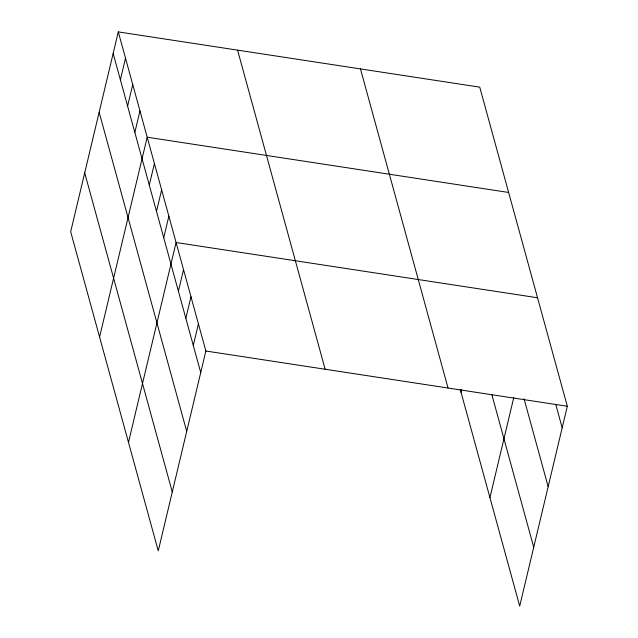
<?xml version="1.0" encoding="UTF-8"?>
<svg xmlns="http://www.w3.org/2000/svg" width="638" height="638" viewBox="0 0 638 638"><rect width="100%" height="100%" fill="white"/><g stroke="black" fill="none" stroke-linecap="round" stroke-linejoin="round"><path stroke-width="0.96" d="M118.293 31.9L70.682 231.738L158.256 550.849L205.867 351.012L118.293 31.9L479.744 87.151L567.318 406.262L519.707 606.1L460.261 389.475M120.383 79.774L125.519 58.225M127.608 106.099L132.744 84.551M134.833 132.433L139.969 110.876M99.584 337.039L147.195 137.21L508.645 192.461M149.284 185.084L154.412 163.535M156.509 211.409L161.637 189.861M163.735 237.735L168.863 216.186M128.485 442.349L176.088 242.512L537.539 297.771M178.401 291.191L183.537 269.643M185.841 318.314L190.977 296.766M193.282 345.437L198.418 323.889M461.035 392.298L461.721 389.403M489.936 497.6L513.805 397.394M205.867 351.012L567.318 406.262M555.762 404.436L562.182 427.819M524.037 398.726L548.162 486.65M491.826 394.579L533.727 547.268M360.462 68.92L448.035 388.032M237.575 50.131L325.141 369.243M113.157 53.448L200.731 372.56M99.145 112.28L186.711 431.4M84.702 172.898L172.276 492.01"/></g></svg>
